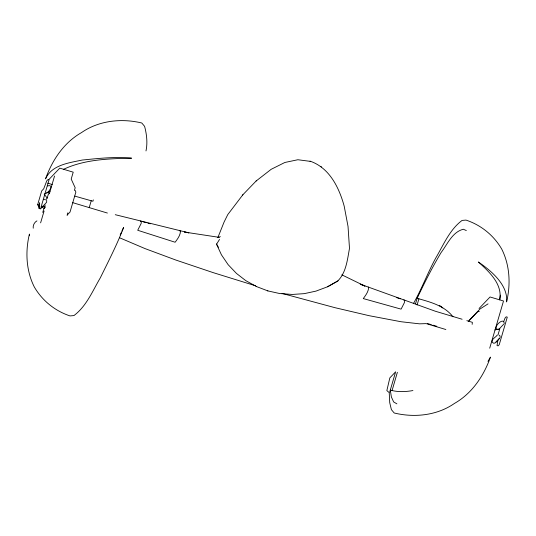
<?xml version="1.0" encoding="UTF-8"?>
<svg xmlns="http://www.w3.org/2000/svg" width="536" height="536" viewBox="0 0 536 536"><rect width="100%" height="100%" fill="white"/><g stroke="black" fill="none" stroke-linecap="round" stroke-linejoin="round"><path stroke-width="0.8" d="M29.393 235.726L29.4 234.071C25.205 251.665 26.097 270.68 34.317 287.008C42.304 300.669 54.967 310.94 69.988 315.912L73.928 315.577C86.464 306.217 92.574 290.947 100.312 277.842C108.453 261.213 117.042 244.671 123.635 227.371L121.92 231.15M500.376 295.122L499.686 299.859C502.761 284.047 488.986 271.618 478.387 262.01C490.936 270.559 508.282 284.958 506.6 301.929C510.795 284.335 509.904 265.32 501.683 248.992C493.696 235.331 481.033 225.06 466.012 220.088L462.072 220.423C449.537 229.783 443.426 245.053 435.688 258.158C427.587 272.998 421.752 288.971 413.383 303.657M500.148 337.506L499.981 335.958L499.25 335.194M504.182 323.711C504.148 315.563 490.661 329.292 498.514 329.506M39.677 202.588L38.753 208.337L39.838 208.665M472.162 324.38L472.363 322.324L466.843 320.669M42.686 206.97L40.193 208.986L37.667 204.692L41.701 190.896L43.711 188.793L46.82 180.746L47.918 179.6L49.004 179.922L40.937 207.512M42.766 212.397L43.805 208.846M41.279 206.755L44.166 208.404L45.178 204.96M45.694 199.928L47.195 198.059L48.2 194.608L49.513 193.235L54.545 176.029M40.615 222.862L44.079 211.023M67.107 215.351L67.844 212.819M89.204 207.66L91.234 200.725M93.318 199.874L92.916 201.241L74.745 196.102M145.986 150.931C147.722 142.891 146.697 134.261 144.606 126.355L141.799 123.012C121.551 118.094 98.892 120.499 81.559 132.56C63.891 142.603 52.24 160.076 45.54 178.89C51.65 164.88 69.037 162.844 82.243 160.05C98.564 158.401 115.267 156.546 131.588 158.18C108.661 158.676 84.715 159.393 63.59 169.289M389.692 392.138L395.642 371.796L389.833 377.887L386.851 390.583L389.23 392.627L389.719 402.65L391.394 409.645L394.201 412.988C414.449 417.906 437.108 415.5 454.441 403.44C472.109 393.397 483.76 375.924 490.46 357.11L487.968 361.365M415.5 303.885L417.732 296.267M392.097 390.489L397.37 372.312M417.095 304.997L418.897 298.833M489.71 348.186L503.512 301.004L490.058 296.978L479.057 308.502M497.971 335.007L499.988 328.112L503.639 324.287M217.938 237.394L224.088 222.038L227.767 214.601L242.895 194.729M503.693 321.62L505.106 317.962L506.198 316.81L507.284 317.138L499.217 344.728L498.125 345.881L497.04 345.553L497.957 339.804L499.599 338.082M120.198 234.935L121.23 232.664M256.677 286.646L245.763 280.63L236.483 273.44L228.128 264.67L221.435 254.814L216.551 244.202L219.539 239.425M48.763 179.674L59.764 168.143L73.218 172.17L71.201 179.064L75.174 187.761L74.424 190.314L75.321 190.582L75.844 192.149L70.022 212.055L67.275 214.936M38.753 205.02L39.758 203.968M42.116 207.084L46.645 202.273L46.686 200.236M44.166 208.404L45.48 207.03L42.659 206.186M256.121 181.007L271.183 169.302L284.837 162.482L297.875 159.735L310.579 161.396M469.034 320.508L480.035 308.977L488.041 303.872M468.31 321.513L477.107 312.287L478.387 311.262L479.285 311.53M495.954 341.908L497.455 340.333M499.606 338.404C497.924 339.811 494.842 345.633 492.216 342.283C491.083 339.074 495.86 337.352 497.22 335.134M242.386 195.258L256.69 180.418M256.141 286.432L267.9 290.914L279.678 293.534L292.321 294.452L304.307 293.641L315.972 291.115L327.53 286.787L337.626 281.092C346.169 272.878 347.422 259.464 349.492 248.369L348.032 226.427L344.186 206.132C339.12 187.62 329.446 167.701 309.989 161.128M47.53 185.925C54.96 183.754 48.267 193.871 44.696 193.838M43.496 199.72L44.95 199.171M36.924 220.879C34.358 222.313 32.864 225.274 33.232 228.202M327.53 286.787L338.082 280.831M217.75 237.689L220.356 236.624M494.835 329.962L499.512 328.816M179.473 230.781L180.491 231.083C180.391 235.297 177.55 238.976 175.131 242.245L137.712 230.272L141.129 223.519L141.337 221.428L140.392 221.12L142.435 221.643M403.782 299.979L404.727 300.287L404.519 302.378L401.102 309.138L363.274 298.579C365.693 295.309 368.54 291.631 368.641 287.417L368.272 287.021M412.928 390.556C405.484 391.876 397.665 392.205 390.295 390.094L391.38 396.962L393.645 401.94L396.881 403.829M115.267 214.702L188.866 232.845L184.491 232.068L218.849 237.301L219.056 237.729M143.112 221.817L146.268 222.695M147.842 223.13L150.214 223.787M255.598 285.795L213.053 272.59L175.841 260.04L145.062 248.61L119.434 237.709M282.043 293.406L334.966 307.684L369.036 315.671L401.002 321.727L419.534 323.838L426.14 323.617L445.865 329.519M47.744 183.158L52.227 184.505M46.692 192.391L49.513 193.235M72.675 202.648L107.394 213.047M462.106 319.248L435.279 311.215L360.219 284.154L364.956 286.103L341.827 274.827M427.36 323.489L431.306 324.669M432.887 325.144L436.827 326.324M439.272 305.681L440.579 306.083L442.763 307.932M396.446 297.56L400.338 298.82M267.357 290.693L267.9 290.914M466.327 230.56L463.332 229.24C452.317 231.988 447.433 244.222 441.128 252.516C432.264 267.31 424.499 282.727 417.129 298.311C430.2 302.043 444.123 305.426 452.967 316.763M320.876 166.622L321.459 166.89M37.667 204.692L39.115 205.516M44.2 194.153L47.195 198.059M39.235 206.996L38.672 205.543M218.373 247.264L216.497 243.947M47.604 192.578A5.219 5.179 43.7 0 1 49.962 191.305"/></g></svg>
